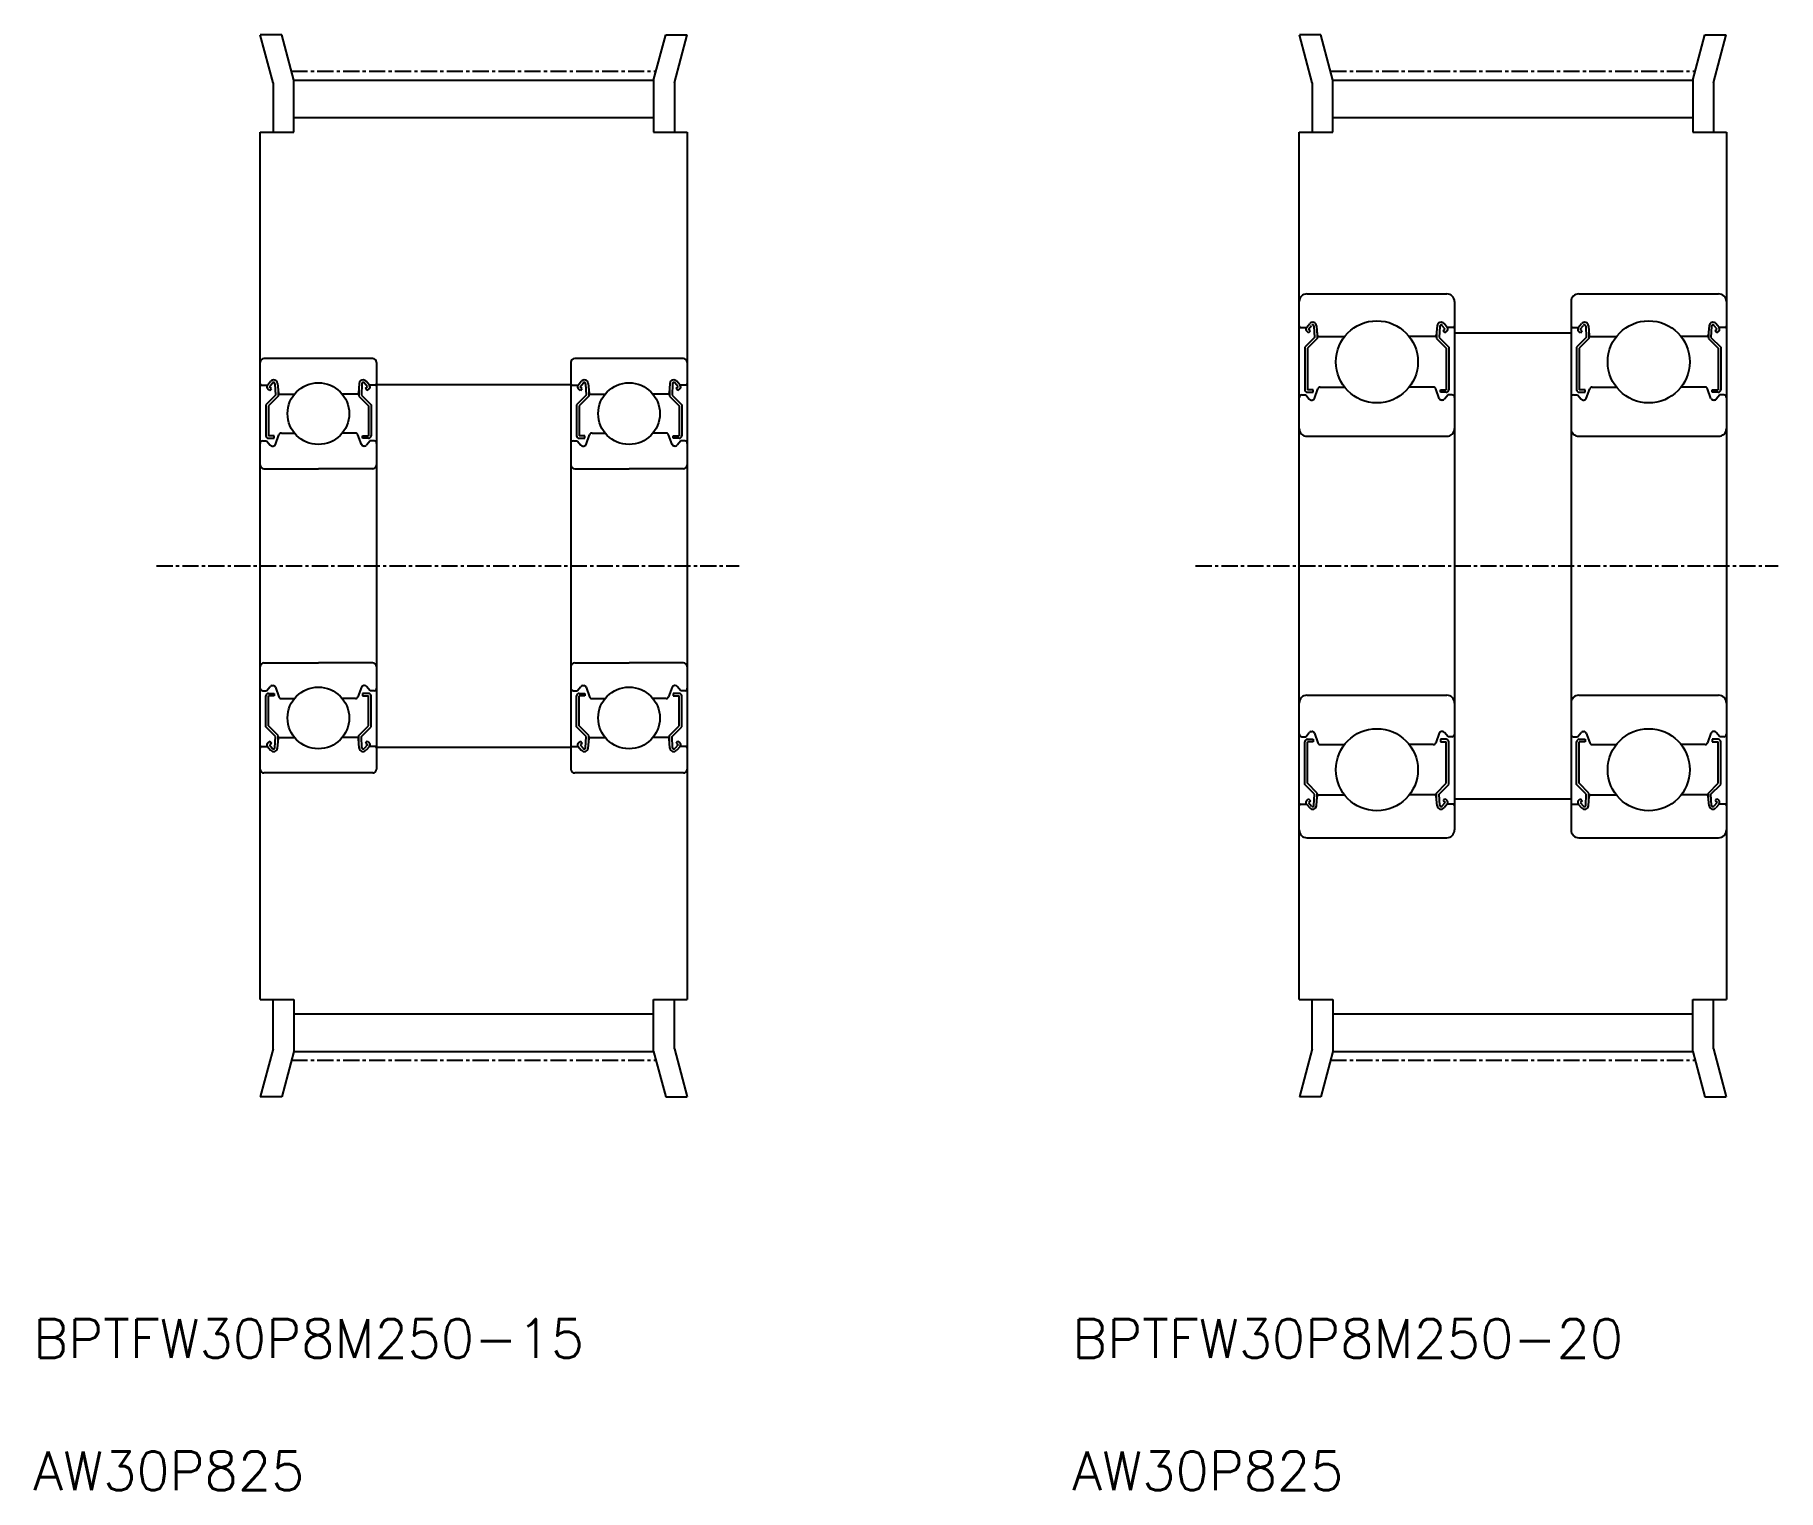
# Model space of a CAD drawing. Extents: x 22 to 157, y 0 to 113.
import ezdxf
from ezdxf.enums import TextEntityAlignment as Align

# ---------------------------------------------------------------- set-up
doc = ezdxf.new("R2010")
doc.units = 0
doc.linetypes.add('CENTER', pattern=[2, 1.25, -0.25, 0.25, -0.25])
doc.layers.get('0').update_dxf_attribs({"linetype": 'CONTINUOUS'})
doc.layers.add('CENTER', color=1, linetype='CONTINUOUS')
doc.styles.get("Standard").update_dxf_attribs({"font": 'txt.shx', "bigfont": 'bigfont.shx'})

msp = doc.modelspace()

# ---------------------------------------------------------------- linework, layer by layer
at = {"color": 7, "linetype": 'CONTINUOUS'}
for p, q in [((41.05, 112.7), (39.39, 112.7)), ((40.38, 109), (39.39, 112.7)), ((41.98, 109.21), (41.05, 112.7)), ((69.78, 109.21), (70.72, 112.7)), ((70.72, 112.7), (72.37, 112.7)), ((71.38, 109), (72.37, 112.7)), ((120.65, 109), (119.66, 112.7)), ((121.31, 112.7), (119.66, 112.7)), ((122.25, 109.21), (121.31, 112.7)), ((150.05, 109.21), (150.98, 112.7)), ((150.98, 112.7), (152.64, 112.7)), ((151.65, 109), (152.64, 112.7)), ((41.98, 109.21), (69.78, 109.21)), ((41.98, 105.2), (41.98, 109.21)), ((69.78, 109.21), (69.78, 105.2)), ((122.25, 105.2), (122.25, 109.21)), ((122.25, 109.21), (150.05, 109.21)), ((150.05, 109.21), (150.05, 105.2)), ((40.38, 109), (40.38, 105.2)), ((71.38, 109), (71.38, 105.2)), ((120.65, 109), (120.65, 105.2)), ((151.65, 109), (151.65, 105.2)), ((39.38, 38.2), (39.38, 105.2)), ((39.38, 105.2), (41.98, 105.2)), ((41.98, 106.31), (69.78, 106.31)), ((69.78, 105.2), (72.38, 105.2)), ((72.38, 105.2), (72.38, 38.2)), ((119.65, 105.2), (122.25, 105.2)), ((119.65, 38.2), (119.65, 105.2)), ((122.25, 106.31), (150.05, 106.31)), ((150.05, 105.2), (152.65, 105.2)), ((152.65, 105.2), (152.65, 38.2)), ((120.25, 92.7), (131.05, 92.7)), ((131.65, 92.1), (131.65, 51.3)), ((140.65, 92.1), (140.65, 51.3)), ((141.25, 92.7), (152.05, 92.7)), ((120.21, 90.1), (120.46, 90.4)), ((120.36, 89.97), (120.61, 90.27)), ((120.99, 90.23), (121.05, 89.49)), ((130.31, 90.23), (130.24, 89.49)), ((130.93, 89.97), (130.68, 90.27)), ((131.09, 90.1), (130.84, 90.4)), ((141.21, 90.1), (141.46, 90.4)), ((141.36, 89.97), (141.61, 90.27)), ((141.99, 90.23), (142.05, 89.49)), ((151.31, 90.23), (151.24, 89.49)), ((151.93, 89.97), (151.68, 90.27)), ((152.09, 90.1), (151.84, 90.4)), ((119.75, 90.1), (120.21, 90.1)), ((120.83, 89.34), (120.08, 88.59)), ((120.38, 89.69), (120.23, 89.82)), ((121.03, 89.25), (120.28, 88.5)), ((120.51, 89.85), (120.36, 89.97)), ((120.38, 89.69), (120.51, 89.85)), ((120.79, 90.21), (120.83, 89.34)), ((121.03, 89.72), (121.03, 89.25)), ((121.15, 89.4), (123.14, 89.4)), ((130.14, 89.4), (128.15, 89.4)), ((130.26, 89.72), (130.26, 89.25)), ((130.26, 89.25), (131.01, 88.5)), ((130.51, 90.21), (130.46, 89.34)), ((130.46, 89.34), (131.21, 88.59)), ((130.78, 89.85), (130.93, 89.97)), ((130.91, 89.69), (130.78, 89.85)), ((130.91, 89.69), (131.06, 89.82)), ((131.55, 90.1), (131.09, 90.1)), ((131.65, 89.7), (140.65, 89.7)), ((140.75, 90.1), (141.21, 90.1)), ((141.83, 89.34), (141.08, 88.59)), ((141.38, 89.69), (141.23, 89.82)), ((142.03, 89.25), (141.28, 88.5)), ((141.51, 89.85), (141.36, 89.97)), ((141.38, 89.69), (141.51, 89.85)), ((141.79, 90.21), (141.83, 89.34)), ((142.03, 89.72), (142.03, 89.25)), ((142.15, 89.4), (144.14, 89.4)), ((151.14, 89.4), (149.15, 89.4)), ((151.26, 89.72), (151.26, 89.25)), ((151.26, 89.25), (152.01, 88.5)), ((151.51, 90.21), (151.46, 89.34)), ((151.46, 89.34), (152.21, 88.59)), ((151.78, 89.85), (151.93, 89.97)), ((151.91, 89.69), (151.78, 89.85)), ((151.91, 89.69), (152.06, 89.82)), ((152.55, 90.1), (152.09, 90.1)), ((43.88, 87.7), (39.68, 87.7)), ((48.08, 87.7), (43.88, 87.7)), ((67.88, 87.7), (63.68, 87.7)), ((72.08, 87.7), (67.88, 87.7)), ((120.08, 88.59), (120.08, 85.3)), ((120.28, 88.5), (120.28, 85.3)), ((131.01, 88.5), (131.01, 85.3)), ((131.21, 88.59), (131.21, 85.3)), ((141.08, 88.59), (141.08, 85.3)), ((141.28, 88.5), (141.28, 85.3)), ((152.01, 88.5), (152.01, 85.3)), ((152.21, 88.59), (152.21, 85.3)), ((48.38, 87.4), (48.38, 56)), ((63.38, 87.4), (63.38, 56)), ((39.48, 85.65), (39.94, 85.65)), ((40.57, 84.89), (39.82, 84.14)), ((39.94, 85.65), (40.19, 85.95)), ((40.12, 85.24), (39.97, 85.37)), ((40.1, 85.52), (40.35, 85.82)), ((40.25, 85.4), (40.1, 85.52)), ((40.12, 85.24), (40.25, 85.4)), ((40.52, 85.76), (40.57, 84.89)), ((40.72, 85.78), (40.79, 85.04)), ((40.77, 85.27), (40.77, 84.8)), ((40.88, 84.95), (42.03, 84.95)), ((46.88, 84.95), (45.73, 84.95)), ((47.04, 85.78), (46.98, 85.04)), ((47, 85.27), (47, 84.8)), ((47.24, 85.76), (47.2, 84.89)), ((47.2, 84.89), (47.95, 84.14)), ((47.67, 85.52), (47.42, 85.82)), ((47.52, 85.4), (47.67, 85.52)), ((47.64, 85.24), (47.52, 85.4)), ((47.82, 85.65), (47.57, 85.95)), ((47.64, 85.24), (47.8, 85.37)), ((48.28, 85.65), (47.82, 85.65)), ((48.38, 85.7), (63.38, 85.7)), ((63.48, 85.65), (63.94, 85.65)), ((64.57, 84.89), (63.82, 84.14)), ((63.94, 85.65), (64.19, 85.95)), ((64.12, 85.24), (63.97, 85.37)), ((64.1, 85.52), (64.35, 85.82)), ((64.25, 85.4), (64.1, 85.52)), ((64.12, 85.24), (64.25, 85.4)), ((64.52, 85.76), (64.57, 84.89)), ((64.72, 85.78), (64.79, 85.04)), ((64.77, 85.27), (64.77, 84.8)), ((64.88, 84.95), (66.03, 84.95)), ((70.88, 84.95), (69.73, 84.95)), ((71.04, 85.78), (70.98, 85.04)), ((71, 85.27), (71, 84.8)), ((71.24, 85.76), (71.2, 84.89)), ((71.2, 84.89), (71.95, 84.14)), ((71.67, 85.52), (71.42, 85.82)), ((71.52, 85.4), (71.67, 85.52)), ((71.64, 85.24), (71.52, 85.4)), ((71.82, 85.65), (71.57, 85.95)), ((71.64, 85.24), (71.8, 85.37)), ((72.28, 85.65), (71.82, 85.65)), ((119.85, 84.9), (120.15, 84.9)), ((120.15, 84.9), (120.42, 84.57)), ((120.73, 85.3), (120.28, 85.3)), ((120.28, 85.1), (120.73, 85.1)), ((120.73, 85.1), (120.73, 85.3)), ((120.83, 84.63), (121.1, 85.37)), ((121.28, 85.5), (123.14, 85.5)), ((130.01, 85.5), (128.15, 85.5)), ((130.46, 84.63), (130.2, 85.37)), ((130.56, 85.3), (131.01, 85.3)), ((130.56, 85.1), (130.56, 85.3)), ((131.01, 85.1), (130.56, 85.1)), ((131.15, 84.9), (130.87, 84.57)), ((131.45, 84.9), (131.15, 84.9)), ((140.85, 84.9), (141.15, 84.9)), ((141.15, 84.9), (141.42, 84.57)), ((141.73, 85.3), (141.28, 85.3)), ((141.28, 85.1), (141.73, 85.1)), ((141.73, 85.1), (141.73, 85.3)), ((141.83, 84.63), (142.1, 85.37)), ((142.28, 85.5), (144.14, 85.5)), ((151.01, 85.5), (149.15, 85.5)), ((151.46, 84.63), (151.2, 85.37)), ((151.56, 85.1), (151.56, 85.3)), ((151.56, 85.3), (152.01, 85.3)), ((152.01, 85.1), (151.56, 85.1)), ((152.15, 84.9), (151.87, 84.57)), ((152.45, 84.9), (152.15, 84.9)), ((39.82, 84.14), (39.82, 81.75)), ((40.77, 84.8), (40.02, 84.05)), ((40.02, 84.05), (40.02, 81.75)), ((47, 84.8), (47.75, 84.05)), ((47.75, 84.05), (47.75, 81.75)), ((47.95, 84.14), (47.95, 81.75)), ((63.82, 84.14), (63.82, 81.75)), ((64.77, 84.8), (64.02, 84.05)), ((64.02, 84.05), (64.02, 81.75)), ((71, 84.8), (71.75, 84.05)), ((71.75, 84.05), (71.75, 81.75)), ((71.95, 84.14), (71.95, 81.75)), ((120.58, 84.5), (120.64, 84.5)), ((130.72, 84.5), (130.65, 84.5)), ((141.58, 84.5), (141.64, 84.5)), ((151.72, 84.5), (151.65, 84.5)), ((39.58, 81.35), (39.88, 81.35)), ((39.88, 81.35), (40.16, 81.02)), ((40.47, 81.75), (40.02, 81.75)), ((40.02, 81.55), (40.47, 81.55)), ((40.31, 80.95), (40.38, 80.95)), ((40.47, 81.55), (40.47, 81.75)), ((40.56, 81.08), (40.83, 81.82)), ((41.02, 81.95), (42.03, 81.95)), ((46.74, 81.95), (45.73, 81.95)), ((47.2, 81.08), (46.93, 81.82)), ((47.3, 81.75), (47.75, 81.75)), ((47.3, 81.55), (47.3, 81.75)), ((47.75, 81.55), (47.3, 81.55)), ((47.45, 80.95), (47.39, 80.95)), ((47.88, 81.35), (47.61, 81.02)), ((48.18, 81.35), (47.88, 81.35)), ((63.58, 81.35), (63.88, 81.35)), ((63.88, 81.35), (64.16, 81.02)), ((64.47, 81.75), (64.02, 81.75)), ((64.02, 81.55), (64.47, 81.55)), ((64.31, 80.95), (64.38, 80.95)), ((64.47, 81.55), (64.47, 81.75)), ((64.56, 81.08), (64.83, 81.82)), ((65.02, 81.95), (66.03, 81.95)), ((70.74, 81.95), (69.73, 81.95)), ((71.2, 81.08), (70.93, 81.82)), ((71.3, 81.55), (71.3, 81.75)), ((71.3, 81.75), (71.75, 81.75)), ((71.75, 81.55), (71.3, 81.55)), ((71.45, 80.95), (71.39, 80.95)), ((71.88, 81.35), (71.61, 81.02)), ((72.18, 81.35), (71.88, 81.35)), ((120.25, 81.7), (131.05, 81.7)), ((141.25, 81.7), (152.05, 81.7)), ((39.68, 79.2), (43.88, 79.2)), ((48.08, 79.2), (43.88, 79.2)), ((63.68, 79.2), (67.88, 79.2)), ((72.08, 79.2), (67.88, 79.2)), ((39.68, 64.2), (43.88, 64.2)), ((48.08, 64.2), (43.88, 64.2)), ((63.68, 64.2), (67.88, 64.2)), ((72.08, 64.2), (67.88, 64.2)), ((39.58, 62.05), (39.88, 62.05)), ((39.88, 62.05), (40.16, 62.38)), ((40.31, 62.45), (40.38, 62.45)), ((40.56, 62.32), (40.83, 61.58)), ((47.2, 62.32), (46.93, 61.58)), ((47.45, 62.45), (47.39, 62.45)), ((47.88, 62.05), (47.61, 62.38)), ((48.18, 62.05), (47.88, 62.05)), ((63.58, 62.05), (63.88, 62.05)), ((63.88, 62.05), (64.16, 62.38)), ((64.31, 62.45), (64.38, 62.45)), ((64.56, 62.32), (64.83, 61.58)), ((71.2, 62.32), (70.93, 61.58)), ((71.45, 62.45), (71.39, 62.45)), ((71.88, 62.05), (71.61, 62.38)), ((72.18, 62.05), (71.88, 62.05)), ((39.82, 59.27), (39.82, 61.65)), ((40.02, 61.85), (40.47, 61.85)), ((40.47, 61.65), (40.02, 61.65)), ((40.02, 59.35), (40.02, 61.65)), ((40.47, 61.85), (40.47, 61.65)), ((41.02, 61.45), (42.03, 61.45)), ((46.74, 61.45), (45.73, 61.45)), ((47.3, 61.85), (47.3, 61.65)), ((47.75, 61.85), (47.3, 61.85)), ((47.3, 61.65), (47.75, 61.65)), ((47.75, 59.35), (47.75, 61.65)), ((47.95, 59.27), (47.95, 61.65)), ((63.82, 59.27), (63.82, 61.65)), ((64.02, 61.85), (64.47, 61.85)), ((64.02, 59.35), (64.02, 61.65)), ((64.47, 61.65), (64.02, 61.65)), ((64.47, 61.85), (64.47, 61.65)), ((65.02, 61.45), (66.03, 61.45)), ((70.74, 61.45), (69.73, 61.45)), ((71.75, 61.85), (71.3, 61.85)), ((71.3, 61.85), (71.3, 61.65)), ((71.3, 61.65), (71.75, 61.65)), ((71.75, 59.35), (71.75, 61.65)), ((71.95, 59.27), (71.95, 61.65)), ((120.25, 61.7), (131.05, 61.7)), ((141.25, 61.7), (152.05, 61.7)), ((40.57, 58.52), (39.82, 59.27)), ((40.77, 58.6), (40.02, 59.35)), ((47, 58.6), (47.75, 59.35)), ((47.2, 58.52), (47.95, 59.27)), ((64.57, 58.52), (63.82, 59.27)), ((64.77, 58.6), (64.02, 59.35)), ((71, 58.6), (71.75, 59.35)), ((71.2, 58.52), (71.95, 59.27)), ((40.12, 58.16), (39.97, 58.04)), ((40.25, 58.01), (40.1, 57.88)), ((40.12, 58.16), (40.25, 58.01)), ((40.52, 57.64), (40.57, 58.52)), ((40.72, 57.62), (40.79, 58.36)), ((40.77, 58.13), (40.77, 58.6)), ((40.88, 58.45), (42.03, 58.45)), ((46.88, 58.45), (45.73, 58.45)), ((47.04, 57.62), (46.98, 58.36)), ((47, 58.13), (47, 58.6)), ((47.24, 57.64), (47.2, 58.52)), ((47.64, 58.16), (47.52, 58.01)), ((47.52, 58.01), (47.67, 57.88)), ((47.64, 58.16), (47.8, 58.04)), ((64.12, 58.16), (63.97, 58.04)), ((64.25, 58.01), (64.1, 57.88)), ((64.12, 58.16), (64.25, 58.01)), ((64.52, 57.64), (64.57, 58.52)), ((64.72, 57.62), (64.79, 58.36)), ((64.77, 58.13), (64.77, 58.6)), ((64.88, 58.45), (66.03, 58.45)), ((70.88, 58.45), (69.73, 58.45)), ((71.04, 57.62), (70.98, 58.36)), ((71, 58.13), (71, 58.6)), ((71.24, 57.64), (71.2, 58.52)), ((71.64, 58.16), (71.52, 58.01)), ((71.52, 58.01), (71.67, 57.88)), ((71.64, 58.16), (71.8, 58.04)), ((119.85, 58.5), (120.15, 58.5)), ((120.08, 54.82), (120.08, 58.1)), ((120.15, 58.5), (120.42, 58.83)), ((120.28, 58.3), (120.73, 58.3)), ((120.28, 54.9), (120.28, 58.1)), ((120.73, 58.1), (120.28, 58.1)), ((120.58, 58.9), (120.64, 58.9)), ((120.73, 58.3), (120.73, 58.1)), ((120.83, 58.77), (121.1, 58.03)), ((130.46, 58.77), (130.2, 58.03)), ((131.01, 58.3), (130.56, 58.3)), ((130.56, 58.3), (130.56, 58.1)), ((130.56, 58.1), (131.01, 58.1)), ((130.72, 58.9), (130.65, 58.9)), ((131.15, 58.5), (130.87, 58.83)), ((131.01, 54.9), (131.01, 58.1)), ((131.45, 58.5), (131.15, 58.5)), ((131.21, 54.82), (131.21, 58.1)), ((140.85, 58.5), (141.15, 58.5)), ((141.08, 54.82), (141.08, 58.1)), ((141.15, 58.5), (141.42, 58.83)), ((141.28, 58.3), (141.73, 58.3)), ((141.73, 58.1), (141.28, 58.1)), ((141.28, 54.9), (141.28, 58.1)), ((141.58, 58.9), (141.64, 58.9)), ((141.73, 58.3), (141.73, 58.1)), ((141.83, 58.77), (142.1, 58.03)), ((151.46, 58.77), (151.2, 58.03)), ((151.56, 58.3), (151.56, 58.1)), ((152.01, 58.3), (151.56, 58.3)), ((151.56, 58.1), (152.01, 58.1)), ((151.72, 58.9), (151.65, 58.9)), ((152.15, 58.5), (151.87, 58.83)), ((152.01, 54.9), (152.01, 58.1)), ((152.45, 58.5), (152.15, 58.5)), ((152.21, 54.82), (152.21, 58.1)), ((39.48, 57.75), (39.94, 57.75)), ((39.94, 57.75), (40.19, 57.46)), ((40.1, 57.88), (40.35, 57.58)), ((47.67, 57.88), (47.42, 57.58)), ((47.82, 57.75), (47.57, 57.46)), ((48.28, 57.75), (47.82, 57.75)), ((48.38, 57.7), (63.38, 57.7)), ((63.48, 57.75), (63.94, 57.75)), ((63.94, 57.75), (64.19, 57.46)), ((64.1, 57.88), (64.35, 57.58)), ((71.67, 57.88), (71.42, 57.58)), ((71.82, 57.75), (71.57, 57.46)), ((72.28, 57.75), (71.82, 57.75)), ((121.28, 57.9), (123.14, 57.9)), ((130.01, 57.9), (128.15, 57.9)), ((142.28, 57.9), (144.14, 57.9)), ((151.01, 57.9), (149.15, 57.9)), ((43.88, 55.7), (39.68, 55.7)), ((48.08, 55.7), (43.88, 55.7)), ((67.88, 55.7), (63.68, 55.7)), ((72.08, 55.7), (67.88, 55.7)), ((120.83, 54.07), (120.08, 54.82)), ((121.03, 54.15), (120.28, 54.9)), ((120.79, 53.19), (120.83, 54.07)), ((120.99, 53.17), (121.05, 53.91)), ((121.03, 53.68), (121.03, 54.15)), ((121.15, 54), (123.14, 54)), ((130.14, 54), (128.15, 54)), ((130.31, 53.17), (130.24, 53.91)), ((130.26, 54.15), (131.01, 54.9)), ((130.26, 53.68), (130.26, 54.15)), ((130.46, 54.07), (131.21, 54.82)), ((130.51, 53.19), (130.46, 54.07)), ((141.83, 54.07), (141.08, 54.82)), ((142.03, 54.15), (141.28, 54.9)), ((141.79, 53.19), (141.83, 54.07)), ((141.99, 53.17), (142.05, 53.91)), ((142.03, 53.68), (142.03, 54.15)), ((142.15, 54), (144.14, 54)), ((151.14, 54), (149.15, 54)), ((151.31, 53.17), (151.24, 53.91)), ((151.26, 54.15), (152.01, 54.9)), ((151.26, 53.68), (151.26, 54.15)), ((151.46, 54.07), (152.21, 54.82)), ((151.51, 53.19), (151.46, 54.07)), ((119.75, 53.3), (120.21, 53.3)), ((120.21, 53.3), (120.46, 53.01)), ((120.38, 53.71), (120.23, 53.59)), ((120.51, 53.56), (120.36, 53.43)), ((120.36, 53.43), (120.61, 53.13)), ((120.38, 53.71), (120.51, 53.56)), ((130.93, 53.43), (130.68, 53.13)), ((130.91, 53.71), (130.78, 53.56)), ((130.78, 53.56), (130.93, 53.43)), ((131.09, 53.3), (130.84, 53.01)), ((130.91, 53.71), (131.06, 53.59)), ((131.55, 53.3), (131.09, 53.3)), ((131.65, 53.7), (140.65, 53.7)), ((140.75, 53.3), (141.21, 53.3)), ((141.21, 53.3), (141.46, 53.01)), ((141.38, 53.71), (141.23, 53.59)), ((141.51, 53.56), (141.36, 53.43)), ((141.36, 53.43), (141.61, 53.13)), ((141.38, 53.71), (141.51, 53.56)), ((151.93, 53.43), (151.68, 53.13)), ((151.91, 53.71), (151.78, 53.56)), ((151.78, 53.56), (151.93, 53.43)), ((152.09, 53.3), (151.84, 53.01)), ((151.91, 53.71), (152.06, 53.59)), ((152.55, 53.3), (152.09, 53.3)), ((120.25, 50.7), (131.05, 50.7)), ((141.25, 50.7), (152.05, 50.7)), ((39.38, 38.2), (41.98, 38.2)), ((40.38, 34.4), (40.38, 38.2)), ((41.98, 38.2), (41.98, 34.19)), ((69.78, 34.19), (69.78, 38.2)), ((69.78, 38.2), (72.38, 38.2)), ((71.38, 34.4), (71.38, 38.2)), ((119.65, 38.2), (122.25, 38.2)), ((120.65, 34.4), (120.65, 38.2)), ((122.25, 38.2), (122.25, 34.19)), ((150.05, 38.2), (152.65, 38.2)), ((150.05, 34.19), (150.05, 38.2)), ((151.65, 34.4), (151.65, 38.2)), ((41.98, 37.09), (69.78, 37.09)), ((122.25, 37.09), (150.05, 37.09)), ((40.38, 34.4), (39.39, 30.7)), ((41.98, 34.19), (41.05, 30.7)), ((41.98, 34.19), (69.78, 34.19)), ((69.78, 34.19), (70.72, 30.7)), ((71.38, 34.4), (72.37, 30.7)), ((120.65, 34.4), (119.66, 30.7)), ((122.25, 34.19), (121.31, 30.7)), ((122.25, 34.19), (150.05, 34.19)), ((150.05, 34.19), (150.98, 30.7)), ((151.65, 34.4), (152.64, 30.7)), ((41.05, 30.7), (39.39, 30.7)), ((70.72, 30.7), (72.37, 30.7)), ((121.31, 30.7), (119.66, 30.7)), ((150.98, 30.7), (152.64, 30.7))]:
    msp.add_line(p, q, dxfattribs=at)
for centre, radius in [((125.65, 87.45), 3.17), ((146.65, 87.45), 3.17), ((43.88, 83.45), 2.38), ((67.88, 83.45), 2.38), ((43.88, 59.95), 2.38), ((67.88, 59.95), 2.38), ((125.65, 55.95), 3.17), ((146.65, 55.95), 3.17)]:
    msp.add_circle(centre, radius, dxfattribs=at)
for centre, radius, start, end in [((120.25, 92.1), 0.6, 90, 180), ((131.05, 92.1), 0.6, 0, 90), ((141.25, 92.1), 0.6, 90, 180), ((152.05, 92.1), 0.6, 0, 90), ((120.69, 90.21), 0.3, 4.9967, 140.002), ((120.69, 90.21), 0.1, 2.8198, 140.0002), ((130.61, 90.21), 0.3, 39.998, 175.0033), ((130.61, 90.21), 0.1, 39.9998, 177.1802), ((141.69, 90.21), 0.3, 4.9967, 140.002), ((141.69, 90.21), 0.1, 2.8198, 140.0002), ((151.61, 90.21), 0.3, 39.998, 175.0033), ((151.61, 90.21), 0.1, 39.9998, 177.1802), ((119.75, 90.2), 0.1, 180, 270), ((120.36, 89.97), 0.2, 140.002, 230.0826), ((121.15, 89.5), 0.1, 184.9967, 270), ((130.14, 89.5), 0.1, 270, 355.0033), ((130.93, 89.97), 0.2, 309.9174, 39.998), ((131.55, 90.2), 0.1, 270, 0), ((140.75, 90.2), 0.1, 180, 270), ((141.36, 89.97), 0.2, 140.002, 230.0826), ((142.15, 89.5), 0.1, 184.9967, 270), ((151.14, 89.5), 0.1, 270, 355.0033), ((151.93, 89.97), 0.2, 309.9174, 39.998), ((152.55, 90.2), 0.1, 270, 0), ((39.68, 87.4), 0.3, 90, 180), ((48.08, 87.4), 0.3, 0, 90), ((63.68, 87.4), 0.3, 90, 180), ((72.08, 87.4), 0.3, 0, 90), ((39.48, 85.75), 0.1, 180, 270), ((40.1, 85.52), 0.2, 140.0002, 230.0848), ((40.42, 85.76), 0.3, 4.9968, 140.0002), ((40.42, 85.76), 0.1, 2.8198, 140.0033), ((40.88, 85.05), 0.1, 184.9968, 269.9995), ((46.88, 85.05), 0.1, 270.0005, 355.0032), ((47.34, 85.76), 0.3, 39.9998, 175.0032), ((47.34, 85.76), 0.1, 39.9967, 177.1802), ((47.67, 85.52), 0.2, 309.9152, 39.9998), ((48.28, 85.75), 0.1, 270, 0), ((63.48, 85.75), 0.1, 180, 270), ((64.1, 85.52), 0.2, 140.0002, 230.0848), ((64.42, 85.76), 0.3, 4.9968, 140.0002), ((64.42, 85.76), 0.1, 2.8198, 140.0033), ((64.88, 85.05), 0.1, 184.9968, 269.9995), ((70.88, 85.05), 0.1, 270.0005, 355.0032), ((71.34, 85.76), 0.3, 39.9998, 175.0032), ((71.34, 85.76), 0.1, 39.9967, 177.1802), ((71.67, 85.52), 0.2, 309.9152, 39.9998), ((72.28, 85.75), 0.1, 270, 0), ((119.85, 84.7), 0.2, 90, 180), ((120.28, 85.3), 0.2, 180, 270), ((121.28, 85.3), 0.2, 90, 159.9914), ((130.01, 85.3), 0.2, 20.0086, 90), ((131.01, 85.3), 0.2, 270, 0), ((131.45, 84.7), 0.2, 0, 90), ((140.85, 84.7), 0.2, 90, 180), ((141.28, 85.3), 0.2, 180, 270), ((142.28, 85.3), 0.2, 90, 159.9914), ((151.01, 85.3), 0.2, 20.0086, 90), ((152.01, 85.3), 0.2, 270, 0), ((152.45, 84.7), 0.2, 0, 90), ((120.58, 84.7), 0.2, 219.9945, 270), ((120.64, 84.7), 0.2, 270, 339.9914), ((130.65, 84.7), 0.2, 200.0086, 270), ((130.72, 84.7), 0.2, 270, 320.0055), ((141.58, 84.7), 0.2, 219.9945, 270), ((141.64, 84.7), 0.2, 270, 339.9914), ((151.65, 84.7), 0.2, 200.0086, 270), ((151.72, 84.7), 0.2, 270, 320.0055), ((120.25, 82.3), 0.6, 180, 270), ((131.05, 82.3), 0.6, 270, 0), ((141.25, 82.3), 0.6, 180, 270), ((152.05, 82.3), 0.6, 270, 0), ((39.58, 81.15), 0.2, 90, 180), ((40.02, 81.75), 0.2, 180, 270), ((40.31, 81.15), 0.2, 219.9962, 270), ((40.38, 81.15), 0.2, 270, 339.9919), ((41.02, 81.75), 0.2, 90, 159.9919), ((46.74, 81.75), 0.2, 20.0081, 90), ((47.39, 81.15), 0.2, 200.0081, 270), ((47.45, 81.15), 0.2, 270, 320.0038), ((47.75, 81.75), 0.2, 270, 0), ((48.18, 81.15), 0.2, 0, 90), ((63.58, 81.15), 0.2, 90, 180), ((64.02, 81.75), 0.2, 180, 270), ((64.31, 81.15), 0.2, 219.9962, 270), ((64.38, 81.15), 0.2, 270, 339.9919), ((65.02, 81.75), 0.2, 90, 159.9919), ((70.74, 81.75), 0.2, 20.0081, 90), ((71.39, 81.15), 0.2, 200.0081, 270), ((71.45, 81.15), 0.2, 270, 320.0038), ((71.75, 81.75), 0.2, 270, 0), ((72.18, 81.15), 0.2, 0, 90), ((39.68, 79.5), 0.3, 180, 270), ((48.08, 79.5), 0.3, 270, 0), ((63.68, 79.5), 0.3, 180, 270), ((72.08, 79.5), 0.3, 270, 0), ((39.68, 63.9), 0.3, 90, 180), ((48.08, 63.9), 0.3, 0, 90), ((63.68, 63.9), 0.3, 90, 180), ((72.08, 63.9), 0.3, 0, 90), ((39.58, 62.25), 0.2, 180, 270), ((40.31, 62.25), 0.2, 90, 140.0038), ((40.38, 62.25), 0.2, 20.0081, 90), ((47.39, 62.25), 0.2, 90, 159.9919), ((47.45, 62.25), 0.2, 39.9962, 90), ((48.18, 62.25), 0.2, 270, 0), ((63.58, 62.25), 0.2, 180, 270), ((64.31, 62.25), 0.2, 90, 140.0038), ((64.38, 62.25), 0.2, 20.0081, 90), ((71.39, 62.25), 0.2, 90, 159.9919), ((71.45, 62.25), 0.2, 39.9962, 90), ((72.18, 62.25), 0.2, 270, 0), ((40.02, 61.65), 0.2, 90, 180), ((41.02, 61.65), 0.2, 200.0081, 270), ((46.74, 61.65), 0.2, 270, 339.9919), ((47.75, 61.65), 0.2, 0, 90), ((64.02, 61.65), 0.2, 90, 180), ((65.02, 61.65), 0.2, 200.0081, 270), ((70.74, 61.65), 0.2, 270, 339.9919), ((71.75, 61.65), 0.2, 0, 90), ((120.25, 61.1), 0.6, 90, 180), ((131.05, 61.1), 0.6, 0, 90), ((141.25, 61.1), 0.6, 90, 180), ((152.05, 61.1), 0.6, 0, 90), ((40.1, 57.88), 0.2, 129.9152, 219.9998), ((40.88, 58.35), 0.1, 90.0005, 175.0032), ((46.88, 58.35), 0.1, 4.9968, 89.9995), ((47.67, 57.88), 0.2, 320.0002, 50.0848), ((64.1, 57.88), 0.2, 129.9152, 219.9998), ((64.88, 58.35), 0.1, 90.0005, 175.0032), ((70.88, 58.35), 0.1, 4.9968, 89.9995), ((71.67, 57.88), 0.2, 320.0002, 50.0848), ((119.85, 58.7), 0.2, 180, 270), ((120.28, 58.1), 0.2, 90, 180), ((120.58, 58.7), 0.2, 90, 140.0055), ((120.64, 58.7), 0.2, 20.0086, 90), ((121.28, 58.1), 0.2, 200.0086, 270), ((130.01, 58.1), 0.2, 270, 339.9914), ((130.65, 58.7), 0.2, 90, 159.9914), ((130.72, 58.7), 0.2, 39.9945, 90), ((131.01, 58.1), 0.2, 0, 90), ((131.45, 58.7), 0.2, 270, 0), ((140.85, 58.7), 0.2, 180, 270), ((141.28, 58.1), 0.2, 90, 180), ((141.58, 58.7), 0.2, 90, 140.0055), ((141.64, 58.7), 0.2, 20.0086, 90), ((142.28, 58.1), 0.2, 200.0086, 270), ((151.01, 58.1), 0.2, 270, 339.9914), ((151.65, 58.7), 0.2, 90, 159.9914), ((151.72, 58.7), 0.2, 39.9945, 90), ((152.01, 58.1), 0.2, 0, 90), ((152.45, 58.7), 0.2, 270, 0), ((39.48, 57.65), 0.1, 90, 180), ((40.42, 57.65), 0.3, 219.9998, 355.0032), ((40.42, 57.65), 0.1, 219.9967, 357.1802), ((47.34, 57.65), 0.3, 184.9968, 320.0002), ((47.34, 57.65), 0.1, 182.8198, 320.0033), ((48.28, 57.65), 0.1, 0, 90), ((63.48, 57.65), 0.1, 90, 180), ((64.42, 57.65), 0.3, 219.9998, 355.0032), ((64.42, 57.65), 0.1, 219.9967, 357.1802), ((71.34, 57.65), 0.3, 184.9968, 320.0002), ((71.34, 57.65), 0.1, 182.8198, 320.0033), ((72.28, 57.65), 0.1, 0, 90), ((39.68, 56), 0.3, 180, 270), ((48.08, 56), 0.3, 270, 0), ((63.68, 56), 0.3, 180, 270), ((72.08, 56), 0.3, 270, 0), ((121.15, 53.9), 0.1, 90, 175.0033), ((130.14, 53.9), 0.1, 4.9967, 90), ((142.15, 53.9), 0.1, 90, 175.0033), ((151.14, 53.9), 0.1, 4.9967, 90), ((119.75, 53.2), 0.1, 90, 180), ((120.36, 53.43), 0.2, 129.9174, 219.998), ((120.69, 53.2), 0.3, 219.998, 355.0033), ((120.69, 53.2), 0.1, 219.9998, 357.1802), ((130.61, 53.2), 0.3, 184.9967, 320.002), ((130.61, 53.2), 0.1, 182.8198, 320.0002), ((130.93, 53.43), 0.2, 320.002, 50.0826), ((131.55, 53.2), 0.1, 0, 90), ((140.75, 53.2), 0.1, 90, 180), ((141.36, 53.43), 0.2, 129.9174, 219.998), ((141.69, 53.2), 0.3, 219.998, 355.0033), ((141.69, 53.2), 0.1, 219.9998, 357.1802), ((151.61, 53.2), 0.3, 184.9967, 320.002), ((151.61, 53.2), 0.1, 182.8198, 320.0002), ((151.93, 53.43), 0.2, 320.002, 50.0826), ((152.55, 53.2), 0.1, 0, 90), ((120.25, 51.3), 0.6, 180, 270), ((131.05, 51.3), 0.6, 270, 0), ((141.25, 51.3), 0.6, 180, 270), ((152.05, 51.3), 0.6, 270, 0)]:
    msp.add_arc(centre, radius, start, end, dxfattribs=at)
at = {"layer": 'CENTER', "color": 1, "linetype": 'CENTER'}
for p, q in [((41.8, 109.9), (69.97, 109.9)), ((122.06, 109.9), (150.23, 109.9)), ((31.38, 71.7), (76.38, 71.7)), ((111.65, 71.7), (156.65, 71.7)), ((41.8, 33.51), (69.97, 33.51)), ((122.06, 33.51), (150.23, 33.51))]:
    msp.add_line(p, q, dxfattribs=at)

# ---------------------------------------------------------------- texts
at = {"color": 7, "linetype": 'CONTINUOUS'}
for s, p in [('BPTFW30P8M250-15', (21.85, 9.63)), ('BPTFW30P8M250-20', (102.12, 9.63)), ('AW30P825', (21.85, -0.59)), ('AW30P825', (102.12, -0.59))]:
    msp.add_text(s, height=3, dxfattribs=at).set_placement(p, align=Align.BOTTOM_LEFT)

doc.saveas('drawing.dxf')
